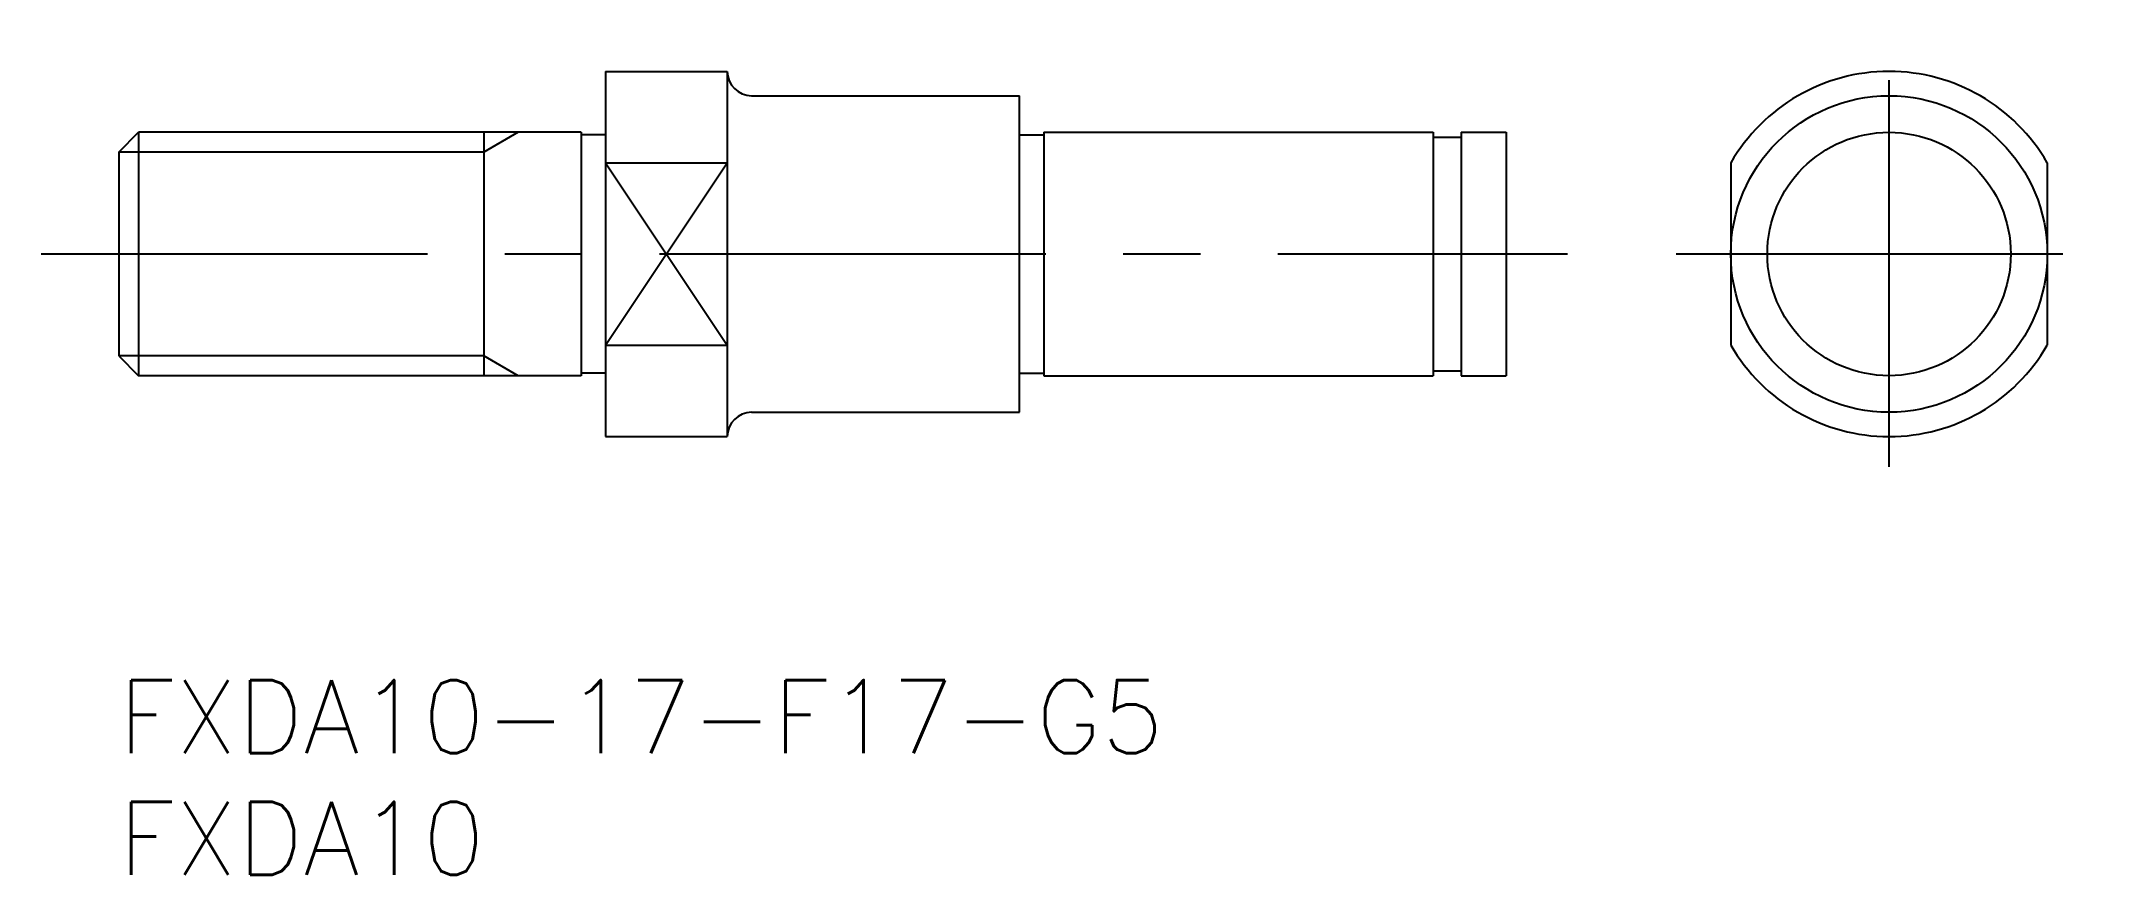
# Model space of a CAD drawing. Extents: x -3.2 to 81.5, y -8 to 26.2.
import ezdxf

# ---------------------------------------------------------------- set-up
doc = ezdxf.new("R2010")
doc.units = 0
doc.header["$LTSCALE"] = 0.5
doc.linetypes.add('CENTER', pattern=[50.8, 31.75, -6.35, 6.35, -6.35])
for name, color, linetype in [('MSM_CENTER', 1, 'CENTER'), ('MSM_CONTINUOUS', 7, 'CONTINUOUS'), ('MSM_NARROW', 5, 'CONTINUOUS'), ('MSM_PART_NUMBER', 7, 'CONTINUOUS')]:
    doc.layers.add(name, color=color, linetype=linetype)
doc.styles.get("Standard").update_dxf_attribs({"font": 'txt.shx', "height": 3, "bigfont": 'bigfont.shx'})

# ---------------------------------------------------------------- blocks, each defined once
blk = doc.blocks.new('*U19')
at = {"layer": 'MSM_PART_NUMBER'}
blk.add_text('FXDA10-17-F17-G5', height=3, dxfattribs=at).set_placement((0, -3))
blk = doc.blocks.new('*U20')
at = {"layer": 'MSM_PART_NUMBER'}
blk.add_text('FXDA10', height=3, dxfattribs=at).set_placement((0, -8))

msp = doc.modelspace()

# ---------------------------------------------------------------- linework, layer by layer
at = {"layer": 'MSM_CENTER'}
for p, q in [((72.728, 8.76), (72.728, 26.24)), ((-3.184, 17.5), (59.524, 17.5)), ((63.987, 17.5), (81.468, 17.5))]:
    msp.add_line(p, q, dxfattribs=at)
at = {"layer": 'MSM_CONTINUOUS'}
for p, q in [((20, 25), (20, 10)), ((20, 25), (25, 25)), ((25, 25), (25, 10)), ((26, 24), (37, 24)), ((37, 11), (37, 24)), ((0, 21.688), (0.812, 22.5)), ((0.812, 22.5), (0.812, 12.5)), ((19, 22.5), (0.812, 22.5)), ((15, 22.5), (15, 12.5)), ((19, 22.5), (19, 12.5)), ((20, 22.4), (19, 22.4)), ((37, 22.4), (38, 22.4)), ((38, 22.5), (54, 22.5)), ((38, 22.5), (38, 12.5)), ((54, 22.5), (54, 12.5)), ((54, 22.3), (55.15, 22.3)), ((55.15, 22.5), (55.15, 12.5)), ((55.15, 22.5), (57, 22.5)), ((57, 22.5), (57, 12.5)), ((0, 21.688), (0, 13.312)), ((20, 21.242), (25, 21.242)), ((66.228, 21.242), (66.228, 13.758)), ((79.228, 21.242), (79.228, 13.758)), ((20, 13.758), (25, 13.758)), ((0, 13.312), (0.812, 12.5)), ((54, 12.7), (55.15, 12.7)), ((19, 12.5), (0.812, 12.5)), ((20, 12.6), (19, 12.6)), ((37, 12.6), (38, 12.6)), ((38, 12.5), (54, 12.5)), ((55.15, 12.5), (57, 12.5)), ((26, 11), (37, 11)), ((20, 10), (25, 10))]:
    msp.add_line(p, q, dxfattribs=at)
for radius in [6.5, 5]:
    msp.add_circle((72.728, 17.5), radius, dxfattribs=at)
for centre, radius, start, end in [((26, 25), 1, 180, 270), ((72.728, 17.5), 7.5, 29.92643, 150.07357), ((72.728, 17.5), 7.5, 209.92643, 330.07357), ((26, 10), 1, 90, 180)]:
    msp.add_arc(centre, radius, start, end, dxfattribs=at)
at = {"layer": 'MSM_NARROW'}
for p, q in [((16.406, 22.5), (15, 21.688)), ((15, 21.688), (0, 21.688)), ((20, 13.758), (25, 21.242)), ((20, 21.242), (25, 13.758)), ((15, 13.312), (0, 13.312)), ((16.406, 12.5), (15, 13.312))]:
    msp.add_line(p, q, dxfattribs=at)

# ---------------------------------------------------------------- block references
at = {"layer": 'MSM_CONTINUOUS'}
for name in ['*U19', '*U20']:
    msp.add_blockref(name, (0, 0), dxfattribs=at)

doc.saveas('drawing.dxf')
